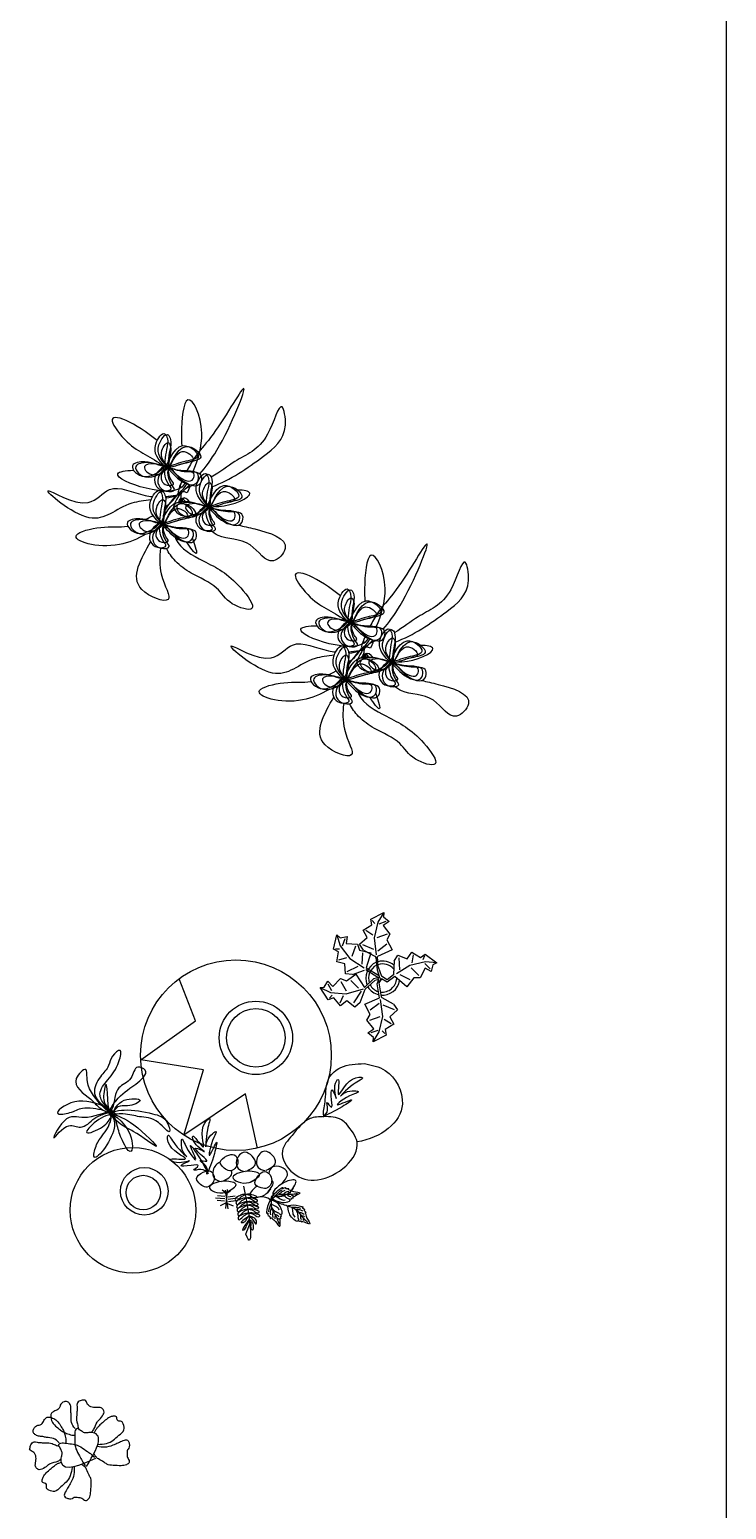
# Model space of a CAD drawing. Header units: metres. Extents: x 3586 to 7307, y 3108 to 6437.
# Drawn here: x 4055.3885 to 4055.5524, y 3261.5564 to 3261.9046 of the extents above; entities that cross this region are included whole.
import ezdxf

# ---------------------------------------------------------------- set-up
doc = ezdxf.new("R2010")
doc.units = ezdxf.units.M
doc.layers.add('FURNITURE', color=40, linetype='Continuous')
doc.layers.add('PLANTERS', color=3, linetype='Continuous')

# ---------------------------------------------------------------- blocks, each defined once
blk = doc.blocks.new('leaf02')
at = {"layer": 'FURNITURE', "color": 115}
for points in [[(0.44, 0.5), (0, 2.05), (0.2, 3.26), (0.23, 3.16), (0.5, 3.72), (0.56, 3.61), (0.98, 4.03), (1, 3.9), (1.18, 3.95), (1.95, 4.38), (2.88, 5.04), (2.77, 3.59), (2.8, 3.63), (2.7, 3.27), (2.77, 3.28), (2.62, 2.86), (2.71, 2.86), (2.6, 2.08), (1.9, 1.26), (0.97, 0.75), (0.44, 0.5), (0.39, 0)], [(0.51, 1.36), (0.36, 2.13), (0.36, 2.91)], [(0.44, 0.5), (0.72, 2.07), (1.67, 3.25), (2.35, 4.17), (2.66, 4.7)], [(0.71, 2.06), (0.67, 2.8), (0.8, 3.36)], [(0.71, 2.06), (1.61, 2.61), (2.31, 2.83), (2.48, 2.96)], [(1.11, 2.64), (1.14, 3.08), (1.22, 3.49), (1.39, 3.75)], [(1.55, 3.12), (2.24, 3.3), (2.37, 3.42)], [(1.75, 3.34), (1.65, 3.61), (1.76, 3.91)], [(2.02, 3.68), (2.37, 3.78), (2.48, 3.91)], [(0.51, 1.36), (1.01, 1.56), (1.85, 1.88), (2.14, 2.22)]]:
    blk.add_spline(points, degree=3, dxfattribs=at)
blk = doc.blocks.new('leaf01')
at = {"layer": 'FURNITURE', "color": 115}
blk.add_spline([(2.18, 1.78), (1.67, 1.48), (0.9, 1.09), (0.31, 0.7), (0, 0.08)], degree=3, dxfattribs=at)
at = {"layer": 'FURNITURE', "color": 3, "xscale": 0.5, "yscale": 0.5, "zscale": 0.5}
blk.add_blockref('leaf02', (0.77, 1), dxfattribs=at)
at = {"layer": 'FURNITURE', "color": 3, "yscale": 0.5, "zscale": 0.5}
for p, xscale, rotation in [((2.06, 1.93), 0.5, 309.8425494163453), ((0.66, 1.31), -0.5, 218.7648230589764)]:
    blk.add_blockref('leaf02', p, dxfattribs=dict(at, xscale=xscale, rotation=rotation))
blk = doc.blocks.new('leaf')
at = {"layer": 'FURNITURE', "color": 3}
blk.add_open_spline([(2.16, 0), (1.08, 4.71), (0.9, 9.19), (1.84, 6.47)], degree=3, dxfattribs=at)
for points in [[(1.84, 6.47), (1.31, 5.09)], [(1.48, 3.64), (1.05, 3.56), (0.21, 3.79), (0, 3.91), (0.09, 4.15), (0.64, 3.92), (1.02, 3.73), (1.29, 3.67), (1.5, 3.64)], [(1.44, 4), (0.9, 4.21), (0.45, 4.59), (0.47, 5.08), (0.98, 4.43), (1.44, 4)], [(1.39, 4.46), (1.03, 4.79), (0.87, 5.45), (0.94, 5.95), (1.17, 5.47), (1.15, 4.99), (1.26, 4.79), (1.39, 4.48)], [(1.4, 4.49), (1.88, 5.15), (2.26, 5.95), (2, 5.82), (1.7, 5.2), (1.55, 4.93), (1.39, 4.47)], [(1.43, 4.04), (2.41, 4.92), (1.96, 4.76), (1.7, 4.35), (1.44, 4)], [(1.48, 3.64), (1.88, 3.68), (2.42, 3.89), (2.88, 4.26), (2.82, 4.5), (2.21, 4.08), (1.84, 3.84), (1.51, 3.64)], [(1.53, 3.1), (1.93, 3.13), (2.47, 3.34), (2.93, 3.72), (2.86, 3.96), (2.25, 3.54), (1.88, 3.29), (1.55, 3.1)], [(1.56, 3.12), (1.12, 3.03), (0.29, 3.27), (0.08, 3.39), (0.16, 3.62), (0.72, 3.39), (1.09, 3.2), (1.37, 3.15), (1.57, 3.12)], [(1.65, 2.56), (1.21, 2.48), (0.38, 2.72), (0.16, 2.83), (0.25, 3.07), (0.81, 2.84), (1.18, 2.65), (1.46, 2.6), (1.66, 2.56)], [(1.73, 2.1), (1.29, 2.02), (0.46, 2.26), (0.24, 2.37), (0.33, 2.61), (0.89, 2.38), (1.26, 2.19), (1.53, 2.14), (1.74, 2.11)], [(1.81, 1.59), (1.37, 1.51), (0.54, 1.74), (0.33, 1.86), (0.42, 2.1), (0.97, 1.87), (1.34, 1.67), (1.62, 1.62), (1.83, 1.59)], [(1.61, 2.56), (2.01, 2.6), (2.55, 2.81), (3.01, 3.18), (2.95, 3.42), (2.34, 3), (1.97, 2.76), (1.64, 2.56)], [(1.69, 2.1), (2.09, 2.14), (2.63, 2.35), (3.09, 2.72), (3.03, 2.96), (2.42, 2.54), (2.05, 2.3), (1.72, 2.1)], [(1.78, 1.59), (2.17, 1.62), (2.72, 1.83), (3.18, 2.2), (3.11, 2.44), (2.5, 2.02), (2.13, 1.78), (1.8, 1.58)], [(1.88, 1.11), (2.28, 1.14), (2.82, 1.35), (3.28, 1.73), (3.21, 1.97), (2.61, 1.55), (2.24, 1.3), (1.91, 1.11)], [(1.92, 1.11), (1.48, 1.03), (0.65, 1.26), (0.43, 1.38), (0.52, 1.62), (1.08, 1.39), (1.45, 1.19), (1.72, 1.14), (1.93, 1.11)]]:
    blk.add_spline(points, degree=3, dxfattribs=at)
blk = doc.blocks.new('PLANT01')
at = {"layer": 'PLANTERS'}
for p, q in [((-8.01, 20.35), (-7.35, 21.97)), ((-7.35, 21.97), (-5.31, 21.26)), ((-5.31, 21.26), (-4.53, 22.22)), ((-4.53, 22.22), (-1.71, 20.97)), ((-22.95, 17.68), (-23.06, 20.76)), ((-23.06, 20.76), (-21.74, 18.74)), ((-23.06, 20.76), (-22.26, 20.36)), ((-22.26, 20.36), (-20.91, 21.02)), ((-21.74, 18.74), (-19.07, 16.71)), ((-21.33, 18.87), (-21.19, 20.48)), ((-20.91, 21.02), (-20.66, 19.54)), ((-20.66, 19.54), (-18.37, 20.06)), ((-18.64, 19.52), (-18.8, 17.24)), ((-18.37, 20.06), (-17.57, 18.98)), ((-17.57, 18.98), (-15.16, 19.09)), ((-15.16, 19.09), (-15.18, 15.74)), ((-10.53, 19.21), (-10.11, 20.65)), ((-10.53, 19.21), (-10.04, 16.57)), ((-10.11, 20.65), (-8.01, 20.35)), ((-9.75, 20.17), (-9.02, 17.71)), ((-7.11, 19.15), (-9.57, 16.52)), ((-4.11, 20.66), (-7.11, 19.15)), ((-6.99, 21.49), (-6.81, 19.76)), ((-4.59, 21.8), (-4.71, 20.96)), ((-3.87, 19.34), (-4.4, 17.06)), ((-4.17, 20.24), (-2.79, 19.4)), ((-1.71, 20.97), (-4.11, 20.66)), ((-2.43, 18.93), (-3.87, 19.34)), ((-1.71, 20.97), (-2.43, 20.43)), ((-2.43, 20.43), (-2.43, 18.93)), ((-21.75, 17.4), (-22.95, 17.68)), ((-22.55, 17.81), (-21.74, 18.07)), ((-21.49, 15.25), (-21.75, 17.4)), ((-21.22, 15.79), (-19.74, 16.71)), ((-19.07, 16.71), (-15.86, 15.67)), ((-18.82, 13.89), (-16.93, 15.62)), ((-16.25, 16.29), (-16.77, 18.57)), ((-15.18, 15.74), (-13.29, 15.27)), ((-12.07, 14.02), (-10.08, 16.23)), ((-9.68, 16.09), (-11.65, 13.86)), ((-10.08, 16.23), (-10.04, 16.57)), ((-6.68, 14.6), (-9.68, 16.09)), ((-8.72, 16.81), (-6.44, 16.28)), ((-4.76, 17.54), (-6.75, 18.68)), ((-5.72, 16.82), (-6.68, 14.6)), ((-4.4, 17.06), (-5.72, 16.82)), ((-19.75, 15.37), (-21.49, 15.25)), ((-19.09, 13.36), (-19.75, 15.37)), ((-17.62, 13.61), (-19.09, 13.36)), ((-17.62, 13.61), (-15.46, 15.21)), ((-15.46, 15.21), (-15.32, 15.34)), ((-15.32, 15.34), (-13.66, 14.95)), ((-14.55, 11.71), (-13.48, 13.55)), ((-13.9, 11.98), (-12.99, 13.39)), ((-13.66, 14.95), (-13.48, 13.55)), ((-13.66, 14.95), (-13.66, 14.95)), ((-13.29, 15.27), (-13.05, 13.86)), ((-13.21, 12.9), (-12.86, 13.8)), ((-12.79, 9.96), (-13.21, 12.9)), ((-13.05, 13.86), (-12.07, 14.02)), ((-12.99, 13.39), (-11.99, 12.62)), ((-12.3, 13.97), (-12.82, 13.12)), ((-12.82, 13.12), (-12.42, 10.17)), ((-11.65, 13.86), (-12.56, 13.55)), ((-12.56, 13.55), (-11.89, 13)), ((-11.99, 12.62), (-9.32, 12.28)), ((-11.89, 13), (-9.2, 12.61)), ((-6.35, 13.55), (-9.2, 12.61)), ((-8.33, 12.23), (-5.42, 12.58)), ((-6.35, 13.55), (-4.86, 13.34)), ((-4.86, 13.34), (-4.86, 11.22)), ((-21.46, 9.28), (-20.14, 9.52)), ((-20.14, 9.52), (-19.18, 11.74)), ((-17.14, 9.53), (-19.42, 10.06)), ((-19.18, 11.74), (-16.18, 10.25)), ((-18.75, 7.18), (-16.28, 9.79)), ((-14.55, 11.71), (-16.18, 10.25)), ((-15.87, 8.64), (-12.79, 9.96)), ((-15.82, 9.77), (-15.78, 10.11)), ((-15.33, 7.13), (-15.82, 9.77)), ((-15.78, 10.11), (-13.9, 11.98)), ((-12.12, 6.01), (-12.53, 9.6)), ((-9.87, 8.58), (-12.19, 9.92)), ((-10.38, 9.1), (-9.32, 12.28)), ((-5.92, 10.16), (-9.01, 12.27)), ((-8.47, 11.43), (-8.68, 9.1)), ((-7.19, 7.61), (-6.35, 9.73)), ((-4.01, 7.4), (-5.92, 10.16)), ((-3.59, 10.37), (-5.28, 9.95)), ((-4.86, 11.22), (-3.16, 10.8)), ((-3.16, 10.8), (-3.59, 8.67)), ((-23.43, 7.41), (-21.99, 7)), ((-23.43, 5.91), (-23.43, 7.41)), ((-21.69, 6.1), (-23.07, 6.93)), ((-21.99, 7), (-21.46, 9.28)), ((-21.75, 5.68), (-18.75, 7.18)), ((-21.09, 8.8), (-19.11, 7.66)), ((-18.87, 4.84), (-19.05, 6.58)), ((-16.11, 6.17), (-16.83, 8.63)), ((-14.8, 6.47), (-15.87, 8.64)), ((-15.33, 7.13), (-15.75, 5.69)), ((-15.47, 5.31), (-14.8, 6.47)), ((-12.86, 8.76), (-14.75, 7.37)), ((-9.64, 7.37), (-11.98, 8.41)), ((-9.04, 7.33), (-10.62, 5.92)), ((-8.04, 8.46), (-10.38, 9.1)), ((-9.87, 8.58), (-9.04, 7.33)), ((-7.62, 7.19), (-8.04, 8.46)), ((-5.28, 6.98), (-7.62, 7.19)), ((-5.5, 5.49), (-5.28, 6.98)), ((-4.44, 7.4), (-5.07, 5.92)), ((-3.38, 5.07), (-4.01, 7.4)), ((-2.95, 8.04), (-3.8, 8.04)), ((-3.59, 8.67), (-2.53, 8.04)), ((-2.53, 8.04), (-3.38, 5.07)), ((-24.15, 5.37), (-23.43, 5.91)), ((-24.15, 5.37), (-21.75, 5.68)), ((-21.32, 4.12), (-24.15, 5.37)), ((-20.55, 5.08), (-21.32, 4.12)), ((-21.26, 4.54), (-21.15, 5.38)), ((-18.5, 4.36), (-20.55, 5.08)), ((-17.85, 5.99), (-18.5, 4.36)), ((-15.75, 5.69), (-17.85, 5.99)), ((-14.08, 3.42), (-15.47, 5.31)), ((-15.33, 2.59), (-14.08, 3.42)), ((-14.87, 5.27), (-12.72, 6.05)), ((-12.92, 2.75), (-12.12, 6.01)), ((-10.41, 4.41), (-11.86, 5.39)), ((-9.81, 4.37), (-11.68, 3.28)), ((-11.68, 3.28), (-11.45, 2.07)), ((-10.62, 5.92), (-9.81, 4.37)), ((-4.01, 5.7), (-5.5, 5.49)), ((-3.38, 5.07), (-4.01, 5.7)), ((-14.18, 1.63), (-15.33, 2.59)), ((-13.2, 3.07), (-14.73, 2.56)), ((-14.24, 0.73), (-12.92, 2.75)), ((-11.45, 2.07), (-14.24, 0.73)), ((-14.24, 0.73), (-14.18, 1.63)), ((-11.74, 2.38), (-12.3, 3.02))]:
    blk.add_line(p, q, dxfattribs=at)
for centre, radius, start, end in [((-13.34, 13.88), 3.68, 34.3757, 120.1028), ((-13.38, 13.75), 3.15, 33.8219, 124.9414), ((-13.32, 13.98), 3.6, 178.6147, 235.1169), ((-13.32, 13.98), 3, 168.1647, 238.6725), ((-13.5, 13.98), 3.17, 338.4094, 20.0301), ((-13.4, 13.96), 3.68, 341.2017, 26.0918), ((-13.36, 14.11), 3.69, 242.5812, 331.2714), ((-13.41, 14.17), 3.17, 247.3711, 327.472)]:
    blk.add_arc(centre, radius, start, end, dxfattribs=at)
blk = doc.blocks.new('grass')
at = {"layer": 'FURNITURE', "color": 3}
for p, q in [((-2.17, 2.07), (-2.92, 2.76)), ((-1.95, 2.31), (-2.89, 3.17)), ((-2.88, 1.4), (-0.78, 2.84)), ((-2.66, 1.23), (-0.94, 3.1)), ((-1.74, 2.54), (-2.49, 3.23)), ((-1.45, 2.63), (-1.69, 3.41)), ((-1.45, 2.12), (-0.87, 1.28)), ((-1.32, 2.39), (-0.58, 2.04)), ((-2.27, 1.62), (-3.06, 1.8)), ((-2.43, 1.73), (-2.37, 0.92)), ((-1.97, 1.76), (-1.4, 0.92)), ((-1.71, 1.94), (-0.99, 0.89))]:
    blk.add_line(p, q, dxfattribs=at)

msp = doc.modelspace()

# ---------------------------------------------------------------- linework, layer by layer
msp.add_line((4055.55237, 3260.95713), (4055.55237, 3262.0994))
at = {"layer": 'PLANTERS', "color": 35}
for p, q in [((4055.42751, 3261.67135), (4055.42364, 3261.68125)), ((4055.41461, 3261.66218), (4055.42751, 3261.67135)), ((4055.42937, 3261.65981), (4055.41461, 3261.66218)), ((4055.42473, 3261.64447), (4055.42937, 3261.65981)), ((4055.43923, 3261.65415), (4055.42473, 3261.64447)), ((4055.44207, 3261.64139), (4055.43923, 3261.65415))]:
    msp.add_line(p, q, dxfattribs=at)
for centre, radius in [((4055.43701, 3261.66324), 0.02243), ((4055.4417, 3261.66733), 0.00863), ((4055.4417, 3261.66733), 0.00689), ((4055.41278, 3261.62676), 0.01479), ((4055.41545, 3261.63124), 0.0056), ((4055.4152, 3261.63094), 0.00405)]:
    msp.add_circle(centre, radius, dxfattribs=at)
at = {"layer": 'PLANTERS'}
for points, knots in [([(4055.42692, 3261.80059), (4055.42808, 3261.80321), (4055.43038, 3261.81085), (4055.42497, 3261.82165), (4055.42407, 3261.81127), (4055.42419, 3261.80756), (4055.42426, 3261.80667)], [24.000337, 24.000337, 24.000337, 24.000337, 26.309497, 29.368237, 32.266401, 33.259635, 33.259635, 33.259635, 33.259635]), ([(4055.42854, 3261.80008), (4055.42985, 3261.8016), (4055.43456, 3261.80792), (4055.44272, 3261.82822), (4055.43232, 3261.80935), (4055.42789, 3261.8051), (4055.42597, 3261.80175), (4055.42542, 3261.8007)], [2.446295, 2.446295, 2.446295, 2.446295, 4.681962, 10.387265, 15.414233, 17.673535, 18.709237, 18.709237, 18.709237, 18.709237]), ([(4055.41848, 3261.8079), (4055.41362, 3261.81198), (4055.40453, 3261.81617), (4055.41266, 3261.80527), (4055.41705, 3261.80429), (4055.42012, 3261.80172), (4055.42015, 3261.8017)], [118.876888, 118.876888, 118.876888, 118.876888, 123.540275, 125.714832, 129.48989, 129.521705, 129.521705, 129.521705, 129.521705]), ([(4055.43135, 3261.79704), (4055.43573, 3261.79865), (4055.44209, 3261.80305), (4055.44958, 3261.80887), (4055.44765, 3261.81906), (4055.44456, 3261.80626), (4055.43725, 3261.8039), (4055.4334, 3261.80048), (4055.43117, 3261.79925)], [158.825784, 158.825784, 158.825784, 158.825784, 163.925765, 167.144852, 168.727991, 171.364841, 174.973869, 177.48508, 177.48508, 177.48508, 177.48508]), ([(4055.42498, 3261.79793), (4055.42493, 3261.7978), (4055.42302, 3261.79344), (4055.40418, 3261.79972), (4055.41102, 3261.80089), (4055.41294, 3261.8009)], [36.458624, 36.458624, 36.458624, 36.458624, 36.629637, 42.341642, 44.047494, 44.047494, 44.047494, 44.047494]), ([(4055.41701, 3261.79396), (4055.41547, 3261.79379), (4055.40925, 3261.79293), (4055.40392, 3261.78571), (4055.38694, 3261.80047), (4055.40202, 3261.79054), (4055.40753, 3261.79848), (4055.41335, 3261.79527), (4055.4168, 3261.79477), (4055.41737, 3261.79472)], [134.99573, 134.99573, 134.99573, 134.99573, 136.30052, 140.131375, 144.321024, 147.863739, 149.982914, 153.058614, 153.670234, 153.670234, 153.670234, 153.670234]), ([(4055.42428, 3261.79832), (4055.42374, 3261.79709), (4055.42284, 3261.79448), (4055.42433, 3261.79594), (4055.42542, 3261.79774)], [19.520212, 19.520212, 19.520212, 19.520212, 20.868542, 23.036877, 23.036877, 23.036877, 23.036877]), ([(4055.42033, 3261.79151), (4055.42035, 3261.79155), (4055.42137, 3261.79317), (4055.42289, 3261.79492), (4055.42408, 3261.79605)], [90.586629, 90.586629, 90.586629, 90.586629, 90.628975, 92.478486, 92.478486, 92.478486, 92.478486]), ([(4055.4204, 3261.79473), (4055.42082, 3261.79477), (4055.42205, 3261.7949), (4055.42327, 3261.79508), (4055.42407, 3261.79522)], [154.771171, 154.771171, 154.771171, 154.771171, 155.233168, 156.114578, 156.114578, 156.114578, 156.114578]), ([(4055.42619, 3261.79342), (4055.42552, 3261.79417), (4055.42459, 3261.79479), (4055.42395, 3261.79383), (4055.42376, 3261.79342)], [200.506726, 200.506726, 200.506726, 200.506726, 201.548092, 202.05919, 202.05919, 202.05919, 202.05919]), ([(4055.42553, 3261.7956), (4055.42524, 3261.79573), (4055.42402, 3261.79615), (4055.42389, 3261.79493), (4055.42414, 3261.79348)], [59.923049, 59.923049, 59.923049, 59.923049, 60.295113, 61.688287, 61.688287, 61.688287, 61.688287]), ([(4055.43217, 3261.79241), (4055.43243, 3261.7924), (4055.43586, 3261.79239), (4055.44265, 3261.79544), (4055.43888, 3261.79625), (4055.43741, 3261.79625)], [51.404473, 51.404473, 51.404473, 51.404473, 51.644903, 54.507455, 55.827532, 55.827532, 55.827532, 55.827532]), ([(4055.41572, 3261.7893), (4055.41612, 3261.78952), (4055.41671, 3261.78984), (4055.4173, 3261.79018), (4055.41748, 3261.79029)], [110.7935323, 110.7935323, 110.7935323, 110.7935323, 111.2650952, 111.4796639, 111.4796639, 111.4796639, 111.4796639]), ([(4055.41581, 3261.7859), (4055.41389, 3261.78473), (4055.40679, 3261.78167), (4055.39517, 3261.78528), (4055.40584, 3261.78795), (4055.40962, 3261.78745), (4055.41155, 3261.78777)], [99.387407, 99.387407, 99.387407, 99.387407, 100.95982, 104.70121, 106.861568, 109.152529, 109.152529, 109.152529, 109.152529]), ([(4055.43763, 3261.78798), (4055.43879, 3261.78772), (4055.44294, 3261.78681), (4055.45121, 3261.78436), (4055.44477, 3261.77751), (4055.44054, 3261.78527), (4055.43406, 3261.78446), (4055.43159, 3261.78626), (4055.43103, 3261.78682)], [186.104535, 186.104535, 186.104535, 186.104535, 187.421691, 190.491466, 191.940543, 194.319176, 197.153357, 198.032418, 198.032418, 198.032418, 198.032418]), ([(4055.41926, 3261.7826), (4055.41898, 3261.78051), (4055.41899, 3261.77525), (4055.42365, 3261.76853), (4055.41026, 3261.77337), (4055.41487, 3261.78026), (4055.4169, 3261.78408)], [77.389743, 77.389743, 77.389743, 77.389743, 78.874086, 81.134643, 83.513275, 87.669141, 87.669141, 87.669141, 87.669141]), ([(4055.42268, 3261.78516), (4055.42273, 3261.78501), (4055.42366, 3261.78256), (4055.43073, 3261.77878), (4055.43623, 3261.77616), (4055.443, 3261.76698), (4055.43509, 3261.76927), (4055.43262, 3261.77398), (4055.42696, 3261.77618), (4055.4229, 3261.77909), (4055.42114, 3261.78146), (4055.42069, 3261.78255)], [204.917104, 204.917104, 204.917104, 204.917104, 205.115695, 208.086263, 212.016657, 214.02001, 215.738764, 217.628659, 220.133862, 221.824368, 223.124115, 223.124115, 223.124115, 223.124115]), ([(4055.42679, 3261.78488), (4055.42749, 3261.78283), (4055.42838, 3261.77999), (4055.42632, 3261.78257), (4055.42539, 3261.78408)], [63.922733, 63.922733, 63.922733, 63.922733, 65.629661, 67.150445, 67.150445, 67.150445, 67.150445]), ([(4055.47163, 3261.76352), (4055.47294, 3261.76504), (4055.47765, 3261.77137), (4055.48581, 3261.79166), (4055.47541, 3261.77279), (4055.47098, 3261.76854), (4055.46906, 3261.76519), (4055.46851, 3261.76414)], [2.446295, 2.446295, 2.446295, 2.446295, 4.681962, 10.387265, 15.414233, 17.673535, 18.709237, 18.709237, 18.709237, 18.709237]), ([(4055.47001, 3261.76404), (4055.47118, 3261.76665), (4055.47348, 3261.77429), (4055.46807, 3261.78509), (4055.46716, 3261.77471), (4055.46729, 3261.771), (4055.46735, 3261.77011)], [24.000337, 24.000337, 24.000337, 24.000337, 26.309497, 29.368237, 32.266401, 33.259635, 33.259635, 33.259635, 33.259635]), ([(4055.47444, 3261.76048), (4055.47882, 3261.76209), (4055.48518, 3261.76649), (4055.49267, 3261.77231), (4055.49074, 3261.7825), (4055.48766, 3261.7697), (4055.48035, 3261.76734), (4055.47649, 3261.76392), (4055.47426, 3261.76269)], [158.825784, 158.825784, 158.825784, 158.825784, 163.925765, 167.144852, 168.727991, 171.364841, 174.973869, 177.48508, 177.48508, 177.48508, 177.48508]), ([(4055.46157, 3261.77135), (4055.45672, 3261.77542), (4055.44763, 3261.77961), (4055.45575, 3261.76872), (4055.46015, 3261.76773), (4055.46322, 3261.76516), (4055.46324, 3261.76514)], [118.876888, 118.876888, 118.876888, 118.876888, 123.540275, 125.714832, 129.48989, 129.521705, 129.521705, 129.521705, 129.521705]), ([(4055.46807, 3261.76137), (4055.46802, 3261.76124), (4055.46611, 3261.75688), (4055.44727, 3261.76316), (4055.45411, 3261.76433), (4055.45603, 3261.76434)], [36.458624, 36.458624, 36.458624, 36.458624, 36.629637, 42.341642, 44.047494, 44.047494, 44.047494, 44.047494]), ([(4055.46737, 3261.76176), (4055.46683, 3261.76053), (4055.46593, 3261.75792), (4055.46742, 3261.75939), (4055.46852, 3261.76118)], [19.520212, 19.520212, 19.520212, 19.520212, 20.868542, 23.036877, 23.036877, 23.036877, 23.036877]), ([(4055.46011, 3261.7574), (4055.45856, 3261.75723), (4055.45234, 3261.75637), (4055.44701, 3261.74915), (4055.43003, 3261.76392), (4055.44512, 3261.75398), (4055.45062, 3261.76192), (4055.45644, 3261.75871), (4055.45989, 3261.75821), (4055.46046, 3261.75816)], [134.99573, 134.99573, 134.99573, 134.99573, 136.30052, 140.131375, 144.321024, 147.863739, 149.982914, 153.058614, 153.670234, 153.670234, 153.670234, 153.670234]), ([(4055.46343, 3261.75495), (4055.46345, 3261.75499), (4055.46446, 3261.75661), (4055.46598, 3261.75836), (4055.46717, 3261.75949)], [90.586629, 90.586629, 90.586629, 90.586629, 90.628975, 92.478486, 92.478486, 92.478486, 92.478486]), ([(4055.4635, 3261.75817), (4055.46392, 3261.75821), (4055.46514, 3261.75834), (4055.46636, 3261.75852), (4055.46717, 3261.75866)], [154.771171, 154.771171, 154.771171, 154.771171, 155.233168, 156.114578, 156.114578, 156.114578, 156.114578]), ([(4055.46862, 3261.75904), (4055.46834, 3261.75917), (4055.46712, 3261.75959), (4055.46699, 3261.75837), (4055.46724, 3261.75692)], [59.923049, 59.923049, 59.923049, 59.923049, 60.295113, 61.688287, 61.688287, 61.688287, 61.688287]), ([(4055.47526, 3261.75585), (4055.47552, 3261.75584), (4055.47895, 3261.75583), (4055.48574, 3261.75888), (4055.48198, 3261.75969), (4055.48051, 3261.75969)], [51.404473, 51.404473, 51.404473, 51.404473, 51.644903, 54.507455, 55.827532, 55.827532, 55.827532, 55.827532]), ([(4055.46928, 3261.75686), (4055.46861, 3261.75762), (4055.46769, 3261.75823), (4055.46704, 3261.75727), (4055.46686, 3261.75686)], [200.506726, 200.506726, 200.506726, 200.506726, 201.548092, 202.05919, 202.05919, 202.05919, 202.05919]), ([(4055.45881, 3261.75275), (4055.45922, 3261.75296), (4055.4598, 3261.75328), (4055.46039, 3261.75363), (4055.46058, 3261.75373)], [110.7935323, 110.7935323, 110.7935323, 110.7935323, 111.2650952, 111.4796639, 111.4796639, 111.4796639, 111.4796639]), ([(4055.48073, 3261.75143), (4055.48188, 3261.75116), (4055.48603, 3261.75025), (4055.4943, 3261.7478), (4055.48786, 3261.74095), (4055.48364, 3261.74871), (4055.47716, 3261.7479), (4055.47468, 3261.7497), (4055.47412, 3261.75026)], [186.104535, 186.104535, 186.104535, 186.104535, 187.421691, 190.491466, 191.940543, 194.319176, 197.153357, 198.032418, 198.032418, 198.032418, 198.032418]), ([(4055.45891, 3261.74934), (4055.45699, 3261.74818), (4055.44989, 3261.74511), (4055.43826, 3261.74872), (4055.44893, 3261.7514), (4055.45272, 3261.75089), (4055.45465, 3261.75121)], [99.387407, 99.387407, 99.387407, 99.387407, 100.95982, 104.70121, 106.861568, 109.152529, 109.152529, 109.152529, 109.152529]), ([(4055.46577, 3261.7486), (4055.46582, 3261.74845), (4055.46675, 3261.746), (4055.47383, 3261.74222), (4055.47933, 3261.7396), (4055.48609, 3261.73042), (4055.47819, 3261.73271), (4055.47571, 3261.73742), (4055.47005, 3261.73962), (4055.466, 3261.74253), (4055.46424, 3261.7449), (4055.46379, 3261.74599)], [204.917104, 204.917104, 204.917104, 204.917104, 205.115695, 208.086263, 212.016657, 214.02001, 215.738764, 217.628659, 220.133862, 221.824368, 223.124115, 223.124115, 223.124115, 223.124115]), ([(4055.46988, 3261.74832), (4055.47058, 3261.74628), (4055.47147, 3261.74343), (4055.46942, 3261.74601), (4055.46849, 3261.74752)], [63.922733, 63.922733, 63.922733, 63.922733, 65.629661, 67.150445, 67.150445, 67.150445, 67.150445]), ([(4055.46235, 3261.74604), (4055.46208, 3261.74395), (4055.46208, 3261.73869), (4055.46674, 3261.73197), (4055.45336, 3261.73681), (4055.45796, 3261.7437), (4055.46, 3261.74752)], [77.389743, 77.389743, 77.389743, 77.389743, 78.874086, 81.134643, 83.513275, 87.669141, 87.669141, 87.669141, 87.669141]), ([(4055.44449, 3261.63092), (4055.44525, 3261.632), (4055.44617, 3261.63332), (4055.44555, 3261.63365), (4055.4454, 3261.63368)], [0, 0, 0, 0, 1.094006, 1.325289, 1.325289, 1.325289, 1.325289])]:
    msp.add_open_spline(points, degree=3, knots=knots, dxfattribs=at)
at = {"layer": 'PLANTERS', "color": 1}
for points in [[(4055.42014, 3261.80199), (4055.41814, 3261.80708), (4055.42032, 3261.80944), (4055.42087, 3261.80835), (4055.42068, 3261.80581), (4055.42032, 3261.80163), (4055.4245, 3261.80671), (4055.42796, 3261.80417), (4055.42468, 3261.8029), (4055.4205, 3261.80181), (4055.41559, 3261.8029), (4055.41269, 3261.80199), (4055.41559, 3261.79945), (4055.42014, 3261.80181), (4055.41814, 3261.79981), (4055.41978, 3261.79618), (4055.42178, 3261.79654), (4055.42105, 3261.79781), (4055.4205, 3261.80145), (4055.42323, 3261.79909), (4055.42796, 3261.79818), (4055.42814, 3261.79981), (4055.42468, 3261.80072), (4055.42068, 3261.80163)], [(4055.42089, 3261.8018), (4055.41889, 3261.80688), (4055.42107, 3261.80925), (4055.42162, 3261.80816), (4055.42144, 3261.80561), (4055.42107, 3261.80144), (4055.42526, 3261.80652), (4055.42871, 3261.80398), (4055.42544, 3261.80271), (4055.42126, 3261.80162), (4055.41635, 3261.80271), (4055.41344, 3261.8018), (4055.41635, 3261.79926), (4055.42089, 3261.80162), (4055.41889, 3261.79962), (4055.42053, 3261.79599), (4055.42253, 3261.79635), (4055.4218, 3261.79762), (4055.42126, 3261.80125), (4055.42398, 3261.79889), (4055.42871, 3261.79798), (4055.42889, 3261.79962), (4055.42544, 3261.80053), (4055.42144, 3261.80144)], [(4055.42109, 3261.80176), (4055.41959, 3261.80557), (4055.42122, 3261.80734), (4055.42163, 3261.80652), (4055.4215, 3261.80462), (4055.42122, 3261.80148), (4055.42436, 3261.8053), (4055.42695, 3261.80339), (4055.4245, 3261.80244), (4055.42136, 3261.80162), (4055.41768, 3261.80244), (4055.4155, 3261.80176), (4055.41768, 3261.79985), (4055.42109, 3261.80162), (4055.41959, 3261.80012), (4055.42081, 3261.7974), (4055.42231, 3261.79767), (4055.42177, 3261.79862), (4055.42136, 3261.80135), (4055.42341, 3261.79958), (4055.42695, 3261.7989), (4055.42709, 3261.80012), (4055.4245, 3261.8008), (4055.4215, 3261.80148)], [(4055.42983, 3261.79261), (4055.42783, 3261.7977), (4055.43001, 3261.80006), (4055.43056, 3261.79897), (4055.43038, 3261.79643), (4055.43001, 3261.79225), (4055.43419, 3261.79733), (4055.43765, 3261.79479), (4055.43438, 3261.79352), (4055.4302, 3261.79243), (4055.42529, 3261.79352), (4055.42238, 3261.79261), (4055.42529, 3261.79007), (4055.42983, 3261.79243), (4055.42783, 3261.79043), (4055.42947, 3261.7868), (4055.43147, 3261.78716), (4055.43074, 3261.78843), (4055.4302, 3261.79207), (4055.43292, 3261.78971), (4055.43765, 3261.7888), (4055.43783, 3261.79043), (4055.43438, 3261.79134), (4055.43038, 3261.79225)], [(4055.43059, 3261.79242), (4055.42859, 3261.7975), (4055.43077, 3261.79987), (4055.43131, 3261.79878), (4055.43113, 3261.79623), (4055.43077, 3261.79205), (4055.43495, 3261.79714), (4055.4384, 3261.7946), (4055.43513, 3261.79333), (4055.43095, 3261.79224), (4055.42604, 3261.79333), (4055.42313, 3261.79242), (4055.42604, 3261.78988), (4055.43059, 3261.79224), (4055.42859, 3261.79024), (4055.43022, 3261.78661), (4055.43222, 3261.78697), (4055.43149, 3261.78824), (4055.43095, 3261.79187), (4055.43368, 3261.78951), (4055.4384, 3261.7886), (4055.43858, 3261.79024), (4055.43513, 3261.79115), (4055.43113, 3261.79205)], [(4055.43078, 3261.79238), (4055.42928, 3261.79619), (4055.43092, 3261.79796), (4055.43133, 3261.79714), (4055.43119, 3261.79524), (4055.43092, 3261.7921), (4055.43405, 3261.79592), (4055.43664, 3261.79401), (4055.43419, 3261.79306), (4055.43105, 3261.79224), (4055.42737, 3261.79306), (4055.42519, 3261.79238), (4055.42737, 3261.79047), (4055.43078, 3261.79224), (4055.42928, 3261.79074), (4055.43051, 3261.78802), (4055.43201, 3261.78829), (4055.43146, 3261.78924), (4055.43105, 3261.79197), (4055.4331, 3261.7902), (4055.43664, 3261.78952), (4055.43678, 3261.79074), (4055.43419, 3261.79142), (4055.43119, 3261.7921)], [(4055.41892, 3261.78859), (4055.41692, 3261.79367), (4055.4191, 3261.79604), (4055.41964, 3261.79495), (4055.41946, 3261.7924), (4055.4191, 3261.78823), (4055.42328, 3261.79331), (4055.42673, 3261.79077), (4055.42346, 3261.7895), (4055.41928, 3261.78841), (4055.41437, 3261.7895), (4055.41146, 3261.78859), (4055.41437, 3261.78605), (4055.41892, 3261.78841), (4055.41692, 3261.78641), (4055.41855, 3261.78278), (4055.42055, 3261.78314), (4055.41983, 3261.78441), (4055.41928, 3261.78804), (4055.42201, 3261.78568), (4055.42673, 3261.78477), (4055.42692, 3261.78641), (4055.42346, 3261.78732), (4055.41946, 3261.78823)], [(4055.41967, 3261.7884), (4055.41767, 3261.79348), (4055.41985, 3261.79584), (4055.4204, 3261.79475), (4055.42022, 3261.79221), (4055.41985, 3261.78803), (4055.42403, 3261.79312), (4055.42749, 3261.79058), (4055.42421, 3261.7893), (4055.42003, 3261.78821), (4055.41512, 3261.7893), (4055.41222, 3261.7884), (4055.41512, 3261.78585), (4055.41967, 3261.78821), (4055.41767, 3261.78622), (4055.41931, 3261.78258), (4055.42131, 3261.78295), (4055.42058, 3261.78422), (4055.42003, 3261.78785), (4055.42276, 3261.78549), (4055.42749, 3261.78458), (4055.42767, 3261.78622), (4055.42421, 3261.78712), (4055.42022, 3261.78803)], [(4055.41986, 3261.78835), (4055.41836, 3261.79217), (4055.42, 3261.79394), (4055.42041, 3261.79312), (4055.42027, 3261.79121), (4055.42, 3261.78808), (4055.42314, 3261.7919), (4055.42573, 3261.78999), (4055.42327, 3261.78903), (4055.42014, 3261.78822), (4055.41646, 3261.78903), (4055.41427, 3261.78835), (4055.41646, 3261.78645), (4055.41986, 3261.78822), (4055.41836, 3261.78672), (4055.41959, 3261.78399), (4055.42109, 3261.78427), (4055.42055, 3261.78522), (4055.42014, 3261.78794), (4055.42218, 3261.78617), (4055.42573, 3261.78549), (4055.42586, 3261.78672), (4055.42327, 3261.7874), (4055.42027, 3261.78808)], [(4055.46323, 3261.76543), (4055.46123, 3261.77052), (4055.46341, 3261.77288), (4055.46396, 3261.77179), (4055.46378, 3261.76925), (4055.46341, 3261.76507), (4055.4676, 3261.77016), (4055.47105, 3261.76761), (4055.46778, 3261.76634), (4055.4636, 3261.76525), (4055.45869, 3261.76634), (4055.45578, 3261.76543), (4055.45869, 3261.76289), (4055.46323, 3261.76525), (4055.46123, 3261.76325), (4055.46287, 3261.75962), (4055.46487, 3261.75998), (4055.46414, 3261.76126), (4055.4636, 3261.76489), (4055.46632, 3261.76253), (4055.47105, 3261.76162), (4055.47123, 3261.76325), (4055.46778, 3261.76416), (4055.46378, 3261.76507)], [(4055.46399, 3261.76524), (4055.46199, 3261.77033), (4055.46417, 3261.77269), (4055.46471, 3261.7716), (4055.46453, 3261.76905), (4055.46417, 3261.76488), (4055.46835, 3261.76996), (4055.4718, 3261.76742), (4055.46853, 3261.76615), (4055.46435, 3261.76506), (4055.45944, 3261.76615), (4055.45653, 3261.76524), (4055.45944, 3261.7627), (4055.46399, 3261.76506), (4055.46199, 3261.76306), (4055.46362, 3261.75943), (4055.46562, 3261.75979), (4055.4649, 3261.76106), (4055.46435, 3261.76469), (4055.46708, 3261.76233), (4055.4718, 3261.76143), (4055.47199, 3261.76306), (4055.46853, 3261.76397), (4055.46453, 3261.76488)], [(4055.46418, 3261.7652), (4055.46268, 3261.76901), (4055.46432, 3261.77078), (4055.46473, 3261.76997), (4055.46459, 3261.76806), (4055.46432, 3261.76493), (4055.46745, 3261.76874), (4055.47004, 3261.76683), (4055.46759, 3261.76588), (4055.46445, 3261.76506), (4055.46077, 3261.76588), (4055.45859, 3261.7652), (4055.46077, 3261.76329), (4055.46418, 3261.76506), (4055.46268, 3261.76356), (4055.46391, 3261.76084), (4055.46541, 3261.76111), (4055.46486, 3261.76206), (4055.46445, 3261.76479), (4055.4665, 3261.76302), (4055.47004, 3261.76234), (4055.47018, 3261.76356), (4055.46759, 3261.76424), (4055.46459, 3261.76493)], [(4055.47293, 3261.75605), (4055.47093, 3261.76114), (4055.47311, 3261.7635), (4055.47365, 3261.76241), (4055.47347, 3261.75987), (4055.47311, 3261.75569), (4055.47729, 3261.76077), (4055.48074, 3261.75823), (4055.47747, 3261.75696), (4055.47329, 3261.75587), (4055.46838, 3261.75696), (4055.46547, 3261.75605), (4055.46838, 3261.75351), (4055.47293, 3261.75587), (4055.47093, 3261.75387), (4055.47256, 3261.75024), (4055.47456, 3261.7506), (4055.47383, 3261.75187), (4055.47329, 3261.75551), (4055.47602, 3261.75315), (4055.48074, 3261.75224), (4055.48092, 3261.75387), (4055.47747, 3261.75478), (4055.47347, 3261.75569)], [(4055.47368, 3261.75586), (4055.47168, 3261.76094), (4055.47386, 3261.76331), (4055.47441, 3261.76222), (4055.47422, 3261.75967), (4055.47386, 3261.7555), (4055.47804, 3261.76058), (4055.4815, 3261.75804), (4055.47822, 3261.75677), (4055.47404, 3261.75568), (4055.46913, 3261.75677), (4055.46623, 3261.75586), (4055.46913, 3261.75332), (4055.47368, 3261.75568), (4055.47168, 3261.75368), (4055.47332, 3261.75005), (4055.47532, 3261.75041), (4055.47459, 3261.75168), (4055.47404, 3261.75531), (4055.47677, 3261.75295), (4055.4815, 3261.75204), (4055.48168, 3261.75368), (4055.47822, 3261.75459), (4055.47422, 3261.7555)], [(4055.47387, 3261.75582), (4055.47237, 3261.75963), (4055.47401, 3261.7614), (4055.47442, 3261.76058), (4055.47428, 3261.75868), (4055.47401, 3261.75554), (4055.47715, 3261.75936), (4055.47974, 3261.75745), (4055.47728, 3261.7565), (4055.47415, 3261.75568), (4055.47046, 3261.7565), (4055.46828, 3261.75582), (4055.47046, 3261.75391), (4055.47387, 3261.75568), (4055.47237, 3261.75418), (4055.4736, 3261.75146), (4055.4751, 3261.75173), (4055.47456, 3261.75268), (4055.47415, 3261.75541), (4055.47619, 3261.75364), (4055.47974, 3261.75296), (4055.47987, 3261.75418), (4055.47728, 3261.75486), (4055.47428, 3261.75554)], [(4055.46201, 3261.75203), (4055.46001, 3261.75712), (4055.46219, 3261.75948), (4055.46274, 3261.75839), (4055.46256, 3261.75584), (4055.46219, 3261.75167), (4055.46637, 3261.75675), (4055.46983, 3261.75421), (4055.46656, 3261.75294), (4055.46237, 3261.75185), (4055.45747, 3261.75294), (4055.45456, 3261.75203), (4055.45747, 3261.74949), (4055.46201, 3261.75185), (4055.46001, 3261.74985), (4055.46165, 3261.74622), (4055.46365, 3261.74658), (4055.46292, 3261.74785), (4055.46237, 3261.75148), (4055.4651, 3261.74912), (4055.46983, 3261.74822), (4055.47001, 3261.74985), (4055.46656, 3261.75076), (4055.46256, 3261.75167)], [(4055.46276, 3261.75184), (4055.46076, 3261.75692), (4055.46295, 3261.75928), (4055.46349, 3261.75819), (4055.46331, 3261.75565), (4055.46295, 3261.75147), (4055.46713, 3261.75656), (4055.47058, 3261.75402), (4055.46731, 3261.75274), (4055.46313, 3261.75165), (4055.45822, 3261.75274), (4055.45531, 3261.75184), (4055.45822, 3261.74929), (4055.46276, 3261.75165), (4055.46076, 3261.74966), (4055.4624, 3261.74602), (4055.4644, 3261.74639), (4055.46367, 3261.74766), (4055.46313, 3261.75129), (4055.46585, 3261.74893), (4055.47058, 3261.74802), (4055.47076, 3261.74966), (4055.46731, 3261.75056), (4055.46331, 3261.75147)], [(4055.46296, 3261.75179), (4055.46146, 3261.75561), (4055.46309, 3261.75738), (4055.4635, 3261.75656), (4055.46337, 3261.75465), (4055.46309, 3261.75152), (4055.46623, 3261.75534), (4055.46882, 3261.75343), (4055.46637, 3261.75248), (4055.46323, 3261.75166), (4055.45955, 3261.75248), (4055.45737, 3261.75179), (4055.45955, 3261.74989), (4055.46296, 3261.75166), (4055.46146, 3261.75016), (4055.46269, 3261.74743), (4055.46419, 3261.74771), (4055.46364, 3261.74866), (4055.46323, 3261.75139), (4055.46528, 3261.74961), (4055.46882, 3261.74893), (4055.46896, 3261.75016), (4055.46637, 3261.75084), (4055.46337, 3261.75152)], [(4055.39917, 3261.5754), (4055.39833, 3261.57685), (4055.39825, 3261.57852), (4055.39818, 3261.57936), (4055.39818, 3261.58042), (4055.39787, 3261.58126), (4055.39742, 3261.58171), (4055.39688, 3261.58179), (4055.39658, 3261.58171), (4055.39567, 3261.58088), (4055.39559, 3261.5805), (4055.39513, 3261.57989), (4055.39414, 3261.57943), (4055.39392, 3261.57928), (4055.39346, 3261.57867), (4055.39346, 3261.57822), (4055.39376, 3261.577), (4055.3943, 3261.57624), (4055.39536, 3261.57533), (4055.3962, 3261.57472), (4055.39711, 3261.57426), (4055.39841, 3261.57388), (4055.39886, 3261.57381), (4055.39901, 3261.57381), (4055.39917, 3261.57381)], [(4055.40305, 3261.57457), (4055.40358, 3261.57525), (4055.40434, 3261.57692), (4055.40487, 3261.57753), (4055.40579, 3261.57867), (4055.40601, 3261.57928), (4055.40579, 3261.57989), (4055.40548, 3261.58019), (4055.4051, 3261.58034), (4055.4048, 3261.58034), (4055.40449, 3261.58034), (4055.40419, 3261.58034), (4055.4035, 3261.58034), (4055.40229, 3261.58088), (4055.40198, 3261.58126), (4055.40183, 3261.58171), (4055.40152, 3261.58209), (4055.4013, 3261.58209), (4055.40038, 3261.58194), (4055.39962, 3261.58126), (4055.39962, 3261.58057), (4055.39962, 3261.57958), (4055.39955, 3261.57852), (4055.39955, 3261.577), (4055.39985, 3261.57594), (4055.39993, 3261.57533)], [(4055.3954, 3261.57205), (4055.39406, 3261.57305), (4055.39241, 3261.57332), (4055.39159, 3261.57349), (4055.39053, 3261.57362), (4055.38973, 3261.57402), (4055.38933, 3261.57452), (4055.38932, 3261.57506), (4055.38943, 3261.57535), (4055.39037, 3261.57616), (4055.39075, 3261.57619), (4055.39141, 3261.57658), (4055.39198, 3261.57751), (4055.39216, 3261.57772), (4055.39281, 3261.5781), (4055.39327, 3261.57805), (4055.39444, 3261.5776), (4055.39513, 3261.57698), (4055.39592, 3261.57582), (4055.39642, 3261.57492), (4055.39677, 3261.57396), (4055.397, 3261.57263), (4055.39702, 3261.57217), (4055.397, 3261.57202), (4055.39698, 3261.57186)], [(4055.40457, 3261.57168), (4055.40655, 3261.57191), (4055.40814, 3261.57267), (4055.40944, 3261.57381), (4055.41066, 3261.5751), (4055.4105, 3261.57647), (4055.41012, 3261.57708), (4055.40959, 3261.57715), (4055.40929, 3261.57723), (4055.40898, 3261.57768), (4055.40891, 3261.57814), (4055.40807, 3261.57829), (4055.40731, 3261.57806), (4055.40678, 3261.57776), (4055.40579, 3261.57692), (4055.40502, 3261.57624), (4055.40464, 3261.57586), (4055.40419, 3261.57533), (4055.40381, 3261.57472), (4055.40366, 3261.57441)], [(4055.40183, 3261.56648), (4055.40374, 3261.57431), (4055.40237, 3261.57446), (4055.40153, 3261.57438), (4055.40084, 3261.57469), (4055.40001, 3261.5753), (4055.39978, 3261.57545), (4055.39955, 3261.57537), (4055.39909, 3261.57438), (4055.39909, 3261.5737), (4055.39909, 3261.57203), (4055.39955, 3261.5702), (4055.40046, 3261.56853), (4055.40084, 3261.56777), (4055.40145, 3261.56678), (4055.40153, 3261.56655)], [(4055.39578, 3261.5681), (4055.39504, 3261.56765), (4055.39329, 3261.56709), (4055.39262, 3261.56663), (4055.39138, 3261.56586), (4055.39075, 3261.5657), (4055.39017, 3261.566), (4055.38991, 3261.56633), (4055.3898, 3261.56673), (4055.38983, 3261.56703), (4055.38987, 3261.56733), (4055.38991, 3261.56764), (4055.38999, 3261.56832), (4055.3896, 3261.56959), (4055.38926, 3261.56993), (4055.38882, 3261.57014), (4055.38848, 3261.57049), (4055.38851, 3261.57071), (4055.38876, 3261.5716), (4055.38953, 3261.57228), (4055.39021, 3261.5722), (4055.39119, 3261.57208), (4055.39226, 3261.57203), (4055.39377, 3261.57186), (4055.39479, 3261.57143), (4055.39538, 3261.57129)], [(4055.40395, 3261.56836), (4055.39595, 3261.56738), (4055.39596, 3261.56876), (4055.39613, 3261.56959), (4055.39591, 3261.5703), (4055.39541, 3261.5712), (4055.39528, 3261.57145), (4055.39538, 3261.57167), (4055.39642, 3261.572), (4055.3971, 3261.57192), (4055.39876, 3261.57173), (4055.40052, 3261.57106), (4055.40207, 3261.56996), (4055.40278, 3261.5695), (4055.40369, 3261.56878), (4055.40391, 3261.56867)], [(4055.40442, 3261.57122), (4055.40617, 3261.57107), (4055.40814, 3261.57153), (4055.40929, 3261.57206), (4055.4105, 3261.57259), (4055.41149, 3261.57267), (4055.4118, 3261.57221), (4055.41195, 3261.57145), (4055.4118, 3261.57077), (4055.41149, 3261.57039), (4055.41142, 3261.5694), (4055.41142, 3261.56879), (4055.41187, 3261.56788), (4055.41187, 3261.56742), (4055.41126, 3261.56689), (4055.40997, 3261.56666), (4055.40814, 3261.56674), (4055.40662, 3261.56704), (4055.40594, 3261.5675), (4055.40464, 3261.56826), (4055.40404, 3261.56879), (4055.40381, 3261.56917), (4055.40366, 3261.56947)], [(4055.39847, 3261.56625), (4055.39801, 3261.56431), (4055.39707, 3261.56281), (4055.39579, 3261.56166), (4055.39436, 3261.5606), (4055.39302, 3261.56091), (4055.39246, 3261.56136), (4055.39245, 3261.5619), (4055.39241, 3261.56221), (4055.39199, 3261.56257), (4055.39155, 3261.56269), (4055.39149, 3261.56354), (4055.39181, 3261.56427), (4055.39217, 3261.56477), (4055.39312, 3261.56565), (4055.39389, 3261.56633), (4055.39431, 3261.56666), (4055.39489, 3261.56705), (4055.39554, 3261.56736), (4055.39586, 3261.56748)], [(4055.39894, 3261.56635), (4055.39889, 3261.56459), (4055.3982, 3261.56268), (4055.39754, 3261.56161), (4055.39687, 3261.56046), (4055.39668, 3261.55949), (4055.3971, 3261.55913), (4055.39784, 3261.55889), (4055.39853, 3261.55897), (4055.39895, 3261.55922), (4055.39994, 3261.55918), (4055.40054, 3261.55911), (4055.40139, 3261.55855), (4055.40185, 3261.5585), (4055.40245, 3261.55904), (4055.40282, 3261.5603), (4055.40296, 3261.56212), (4055.40284, 3261.56367), (4055.40246, 3261.5644), (4055.40186, 3261.56578), (4055.4014, 3261.56644), (4055.40105, 3261.56671), (4055.40076, 3261.5669)]]:
    msp.add_spline(points, degree=3, dxfattribs=at)
at = {"layer": 'PLANTERS'}
for points in [[(4055.41832, 3261.80028), (4055.41835, 3261.80027), (4055.41838, 3261.80026), (4055.4184, 3261.80025)], [(4055.42385, 3261.79729), (4055.42393, 3261.7971), (4055.424, 3261.79692), (4055.42404, 3261.79674)], [(4055.42426, 3261.79567), (4055.4249, 3261.79629), (4055.42554, 3261.7969), (4055.42618, 3261.79754)], [(4055.42685, 3261.79735), (4055.42621, 3261.79708), (4055.42563, 3261.79682), (4055.42516, 3261.79654)], [(4055.42598, 3261.79734), (4055.42627, 3261.79727), (4055.4261, 3261.7966), (4055.42553, 3261.7956)], [(4055.42046, 3261.7923), (4055.42169, 3261.79326), (4055.42275, 3261.79433), (4055.42345, 3261.79551)], [(4055.42408, 3261.79605), (4055.42389, 3261.79502), (4055.42243, 3261.7946), (4055.42047, 3261.79434)], [(4055.42427, 3261.79609), (4055.42381, 3261.79545), (4055.4232, 3261.7944), (4055.42256, 3261.79308)], [(4055.42347, 3261.79333), (4055.42366, 3261.79369), (4055.42384, 3261.79405), (4055.42403, 3261.79441)], [(4055.42477, 3261.79439), (4055.42457, 3261.7941), (4055.42435, 3261.79379), (4055.42411, 3261.79347)], [(4055.42458, 3261.79412), (4055.4248, 3261.79386), (4055.42507, 3261.79359), (4055.42539, 3261.79333)], [(4055.46142, 3261.76372), (4055.46144, 3261.76371), (4055.46147, 3261.7637), (4055.4615, 3261.7637)], [(4055.46717, 3261.75949), (4055.46698, 3261.75846), (4055.46552, 3261.75804), (4055.46356, 3261.75778)], [(4055.46356, 3261.75574), (4055.46478, 3261.7567), (4055.46584, 3261.75777), (4055.46654, 3261.75895)], [(4055.46736, 3261.75953), (4055.46691, 3261.75889), (4055.4663, 3261.75784), (4055.46565, 3261.75652)], [(4055.46694, 3261.76073), (4055.46703, 3261.76054), (4055.46709, 3261.76036), (4055.46713, 3261.76018)], [(4055.46735, 3261.75911), (4055.46799, 3261.75973), (4055.46863, 3261.76034), (4055.46927, 3261.76098)], [(4055.46994, 3261.76079), (4055.46931, 3261.76053), (4055.46872, 3261.76026), (4055.46825, 3261.75998)], [(4055.46907, 3261.76078), (4055.46937, 3261.76071), (4055.46919, 3261.76004), (4055.46862, 3261.75904)], [(4055.46656, 3261.75677), (4055.46675, 3261.75713), (4055.46694, 3261.75749), (4055.46712, 3261.75785)], [(4055.46787, 3261.75783), (4055.46767, 3261.75754), (4055.46744, 3261.75723), (4055.4672, 3261.75691)], [(4055.46768, 3261.75756), (4055.46789, 3261.7573), (4055.46817, 3261.75703), (4055.46848, 3261.75677)]]:
    msp.add_open_spline(points, degree=3, dxfattribs=at)
at = {"layer": 'PLANTERS', "color": 84}
for points in [[(4055.4076, 3261.64967), (4055.41296, 3261.64688), (4055.41827, 3261.6418), (4055.41285, 3261.64534), (4055.4103, 3261.64675), (4055.40723, 3261.6495), (4055.41216, 3261.64451), (4055.41216, 3261.64057), (4055.41008, 3261.64367), (4055.40899, 3261.64713), (4055.40818, 3261.64896), (4055.40194, 3261.64505), (4055.40562, 3261.64642), (4055.40779, 3261.64905), (4055.41075, 3261.65264), (4055.41444, 3261.65262), (4055.41151, 3261.65132), (4055.40924, 3261.6511), (4055.40785, 3261.64969), (4055.40645, 3261.65642), (4055.40587, 3261.65319), (4055.40626, 3261.6517), (4055.40799, 3261.64958), (4055.40207, 3261.65702), (4055.40166, 3261.6599), (4055.39945, 3261.65778), (4055.40284, 3261.65289), (4055.40521, 3261.65071), (4055.40841, 3261.64924), (4055.39908, 3261.65228), (4055.39515, 3261.64948), (4055.39793, 3261.64975), (4055.40088, 3261.6508), (4055.40342, 3261.65079), (4055.40779, 3261.64905), (4055.40833, 3261.64605), (4055.40361, 3261.63949), (4055.40424, 3261.64222), (4055.40691, 3261.64629), (4055.40763, 3261.64941), (4055.4021, 3261.64863), (4055.39718, 3261.64827), (4055.39417, 3261.64379), (4055.39771, 3261.64667), (4055.40042, 3261.6463), (4055.40378, 3261.64841), (4055.40634, 3261.64954), (4055.40808, 3261.64997), (4055.41072, 3261.65035), (4055.41741, 3261.64947), (4055.42093, 3261.64727), (4055.42138, 3261.64528), (4055.41875, 3261.64744), (4055.4143, 3261.64879), (4055.41042, 3261.64943), (4055.40746, 3261.64978), (4055.40873, 3261.65245), (4055.41344, 3261.65647), (4055.41567, 3261.65973), (4055.41395, 3261.66046), (4055.41229, 3261.65788), (4055.40945, 3261.65557), (4055.40852, 3261.65332), (4055.40741, 3261.65028), (4055.40615, 3261.65156), (4055.40501, 3261.65412), (4055.40685, 3261.65748), (4055.40949, 3261.66181), (4055.40976, 3261.66438), (4055.40797, 3261.66306), (4055.40705, 3261.66081), (4055.40513, 3261.6582), (4055.40404, 3261.65632), (4055.40373, 3261.65425), (4055.40647, 3261.65083), (4055.40744, 3261.65003)], [(4055.43017, 3261.63529), (4055.43193, 3261.64013), (4055.43246, 3261.6428), (4055.43084, 3261.63977), (4055.43179, 3261.64391), (4055.43236, 3261.64523), (4055.43022, 3261.64314), (4055.42996, 3261.6418), (4055.43028, 3261.6457), (4055.43081, 3261.64837), (4055.42929, 3261.64653), (4055.42919, 3261.64171), (4055.42683, 3261.64417), (4055.42731, 3261.64262), (4055.42956, 3261.64063), (4055.42751, 3261.6414), (4055.42902, 3261.63961), (4055.43012, 3261.63832), (4055.42862, 3261.63844), (4055.42988, 3261.63728), (4055.43017, 3261.63529)], [(4055.43045, 3261.63531), (4055.42797, 3261.63982), (4055.42631, 3261.64198), (4055.42753, 3261.63877), (4055.42504, 3261.64221), (4055.42442, 3261.6435), (4055.42458, 3261.64052), (4055.42541, 3261.63944), (4055.4227, 3261.64225), (4055.42103, 3261.64441), (4055.42142, 3261.64206), (4055.42498, 3261.63881), (4055.42157, 3261.63865), (4055.42305, 3261.63799), (4055.42603, 3261.63837), (4055.4241, 3261.63733), (4055.42644, 3261.63729), (4055.42814, 3261.63727), (4055.42706, 3261.63622), (4055.42877, 3261.6364), (4055.43045, 3261.63531)]]:
    msp.add_spline(points, degree=3, dxfattribs=at)
at = {"layer": 'PLANTERS', "color": 7}
for points, knots in [([(4055.45768, 3261.6488), (4055.45768, 3261.6488), (4055.45748, 3261.64991), (4055.45829, 3261.65311), (4055.45804, 3261.65777), (4055.46215, 3261.66114), (4055.46529, 3261.66123), (4055.46721, 3261.66129), (4055.46893, 3261.66094), (4055.47361, 3261.66), (4055.47896, 3261.64958), (4055.47118, 3261.64386), (4055.46549, 3261.64284)], [29.541547, 29.541547, 29.541547, 29.541547, 30.358456, 33.349594, 37.412611, 40.14105, 44.461845, 44.461845, 44.461845, 48.408299, 55.198375, 65.51426, 65.51426, 65.51426, 65.51426]), ([(4055.43331, 3261.63804), (4055.4325, 3261.63789), (4055.43131, 3261.6364), (4055.4317, 3261.63403), (4055.43299, 3261.63368), (4055.43362, 3261.63351)], [2.579029, 2.579029, 2.579029, 2.579029, 3.526076, 4.25457, 4.944871, 4.944871, 4.944871, 4.944871]), ([(4055.44785, 3261.63307), (4055.44859, 3261.63396), (4055.45029, 3261.636), (4055.44579, 3261.63791), (4055.44481, 3261.6361), (4055.44472, 3261.63544)], [0, 0, 0, 0, 1.094016, 2.49092, 3.174223, 3.174223, 3.174223, 3.174223]), ([(4055.43383, 3261.63361), (4055.43489, 3261.6341), (4055.43622, 3261.63471), (4055.43604, 3261.63585), (4055.43596, 3261.63609)], [0, 0, 0, 0, 1.094016, 1.369786, 1.369786, 1.369786, 1.369786]), ([(4055.44196, 3261.63245), (4055.44076, 3261.63158), (4055.4394, 3261.62977), (4055.44293, 3261.62974), (4055.44437, 3261.63074), (4055.44508, 3261.63163), (4055.44522, 3261.63181)], [2.472847, 2.472847, 2.472847, 2.472847, 3.662182, 4.422418, 5.457564, 5.72292, 5.72292, 5.72292, 5.72292])]:
    msp.add_open_spline(points, degree=3, knots=knots, dxfattribs=at)
at = {"layer": 'PLANTERS', "color": 115}
msp.add_spline([(4055.45741, 3261.64879), (4055.462, 3261.65114), (4055.4642, 3261.65274), (4055.46095, 3261.65161), (4055.46447, 3261.65401), (4055.46578, 3261.65459), (4055.46279, 3261.65451), (4055.46169, 3261.65371), (4055.46458, 3261.65634), (4055.46678, 3261.65795), (4055.46442, 3261.65763), (4055.46107, 3261.65416), (4055.46101, 3261.65757), (4055.4603, 3261.65611), (4055.46059, 3261.65312), (4055.45962, 3261.65508), (4055.45951, 3261.65274), (4055.45943, 3261.65104), (4055.45842, 3261.65215), (4055.45855, 3261.65044), (4055.45741, 3261.64879)], degree=3, dxfattribs=at)
at = {"layer": 'PLANTERS', "color": 7}
for points in [[(4055.46298, 3261.64707), (4055.46549, 3261.64284), (4055.45621, 3261.63391), (4055.45053, 3261.63547), (4055.44792, 3261.64074), (4055.45021, 3261.64439), (4055.45444, 3261.64835), (4055.45768, 3261.6488), (4055.46184, 3261.64802), (4055.46298, 3261.64707)], [(4055.4342, 3261.63669), (4055.43553, 3261.63603), (4055.43744, 3261.63795), (4055.43656, 3261.63983), (4055.4349, 3261.63956), (4055.43331, 3261.63805), (4055.4342, 3261.63669)], [(4055.43937, 3261.63596), (4055.44159, 3261.63776), (4055.43907, 3261.64041), (4055.43716, 3261.63849), (4055.43752, 3261.63662), (4055.43916, 3261.63586)], [(4055.44409, 3261.6362), (4055.44631, 3261.638), (4055.4438, 3261.64065), (4055.44189, 3261.63874), (4055.44225, 3261.63687), (4055.44388, 3261.6361)], [(4055.42863, 3261.63285), (4055.42995, 3261.6322), (4055.43187, 3261.63411), (4055.43099, 3261.636), (4055.42932, 3261.63573), (4055.42773, 3261.63422), (4055.42863, 3261.63285)], [(4055.4348, 3261.631), (4055.43702, 3261.63281), (4055.43435, 3261.6336), (4055.43079, 3261.63193), (4055.43252, 3261.63096), (4055.43522, 3261.6312), (4055.43584, 3261.63149)], [(4055.44033, 3261.63335), (4055.44255, 3261.63515), (4055.43988, 3261.63594), (4055.43632, 3261.63428), (4055.43806, 3261.6333), (4055.44075, 3261.63354), (4055.44138, 3261.63384)], [(4055.44292, 3261.63203), (4055.44439, 3261.63201), (4055.4453, 3261.63456), (4055.4437, 3261.63588), (4055.44231, 3261.63493), (4055.44152, 3261.63288), (4055.44292, 3261.63203)], [(4055.44984, 3261.63112), (4055.45107, 3261.63371), (4055.44832, 3261.63328), (4055.44582, 3261.63024), (4055.4478, 3261.63011), (4055.45013, 3261.63148), (4055.45057, 3261.63202)]]:
    msp.add_spline(points, degree=3, dxfattribs=at)

# ---------------------------------------------------------------- block references
at = {"layer": 'PLANTERS'}
for name, p, xscale, yscale, zscale, rotation in [('PLANT01', (4055.45002, 3261.67985), 0.00111568266581557, 0.00111568266581557, 0.00111568266581557, 230.496028166568), ('leaf01', (4055.44123, 3261.62939), 0.002614881248007912, 0.002614881248007912, 0.002614881248007912, 309.5445693001988), ('grass', (4055.42987, 3261.6293), 0.001743254165339338, 0.001743254165339338, 0.001743254165339338, 230.4960281665536), ('leaf', (4055.44255, 3261.63243), 0.001743254165339307, 0.001743254165339307, 0.001743254165339307, 180.0467807592448)]:
    msp.add_blockref(name, p, dxfattribs=dict(at, xscale=xscale, yscale=yscale, zscale=zscale, rotation=rotation))

doc.saveas('drawing.dxf')
